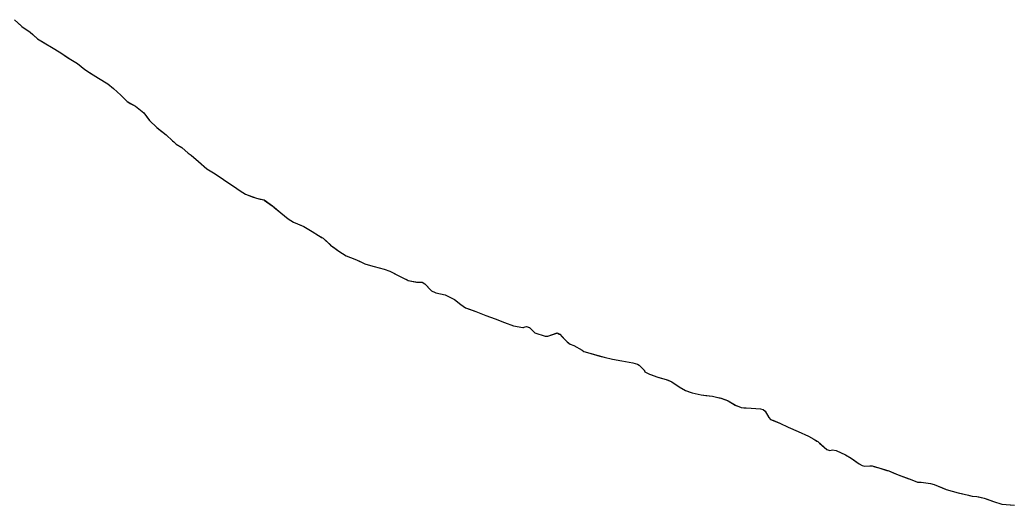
# Model space of a CAD drawing. Header units: inches. Extents: x 11258954 to 11313122, y 3645444 to 3695200.
# Drawn here: x 11302390 to 11303459, y 3668854 to 3669378 of the extents above; entities that cross this region are included whole.
import ezdxf

# ---------------------------------------------------------------- set-up
doc = ezdxf.new("R2010")
doc.units = ezdxf.units.IN
doc.header["$MEASUREMENT"] = 0
for name, color, linetype in [('SchoolBoardDistrict', 253, 'Continuous'), ('SchoolZone_Elementary', 251, 'Continuous'), ('SchoolZone_High', 63, 'Continuous'), ('SchoolZone_Middle', 154, 'Continuous')]:
    doc.layers.add(name, color=color, linetype=linetype)

msp = doc.modelspace()

# ---------------------------------------------------------------- linework, layer by layer
at = {"layer": 'SchoolBoardDistrict'}
msp.add_lwpolyline([(11302384, 3669378.25), (11302390.453, 3669372.402), (11302392, 3669371), (11302393.2105, 3669370.159), (11302401, 3669364.75), (11302403.741, 3669362.266), (11302409, 3669357.5), (11302415.2025, 3669353.882), (11302418, 3669352.25), (11302424, 3669348.75), (11302434, 3669342.5), (11302440.4165, 3669338.2225), (11302443, 3669336.5), (11302452, 3669331), (11302460, 3669324.5), (11302467.234, 3669319.8785), (11302469, 3669318.75), (11302475, 3669315.25), (11302485, 3669309), (11302491, 3669304), (11302499, 3669296.75), (11302502.596, 3669293.154), (11302506, 3669289.75), (11302509.312, 3669287.91), (11302515, 3669284.75), (11302524, 3669277.75), (11302528.5295, 3669271.334), (11302530, 3669269.25), (11302538, 3669261.75), (11302540.0645, 3669260.15), (11302540.092, 3669260.1285), (11302548, 3669254), (11302555, 3669247.5), (11302556.3935, 3669246.1935), (11302559, 3669243.75), (11302559.989, 3669243.1735), (11302565, 3669240.25), (11302572, 3669234), (11302575, 3669231.75), (11302583, 3669225), (11302592, 3669217.25), (11302601, 3669211.75), (11302605.7265, 3669208.4675), (11302610, 3669205.5), (11302612.7725, 3669203.767), (11302620, 3669199.25), (11302624.4605, 3669196.044), (11302628, 3669193.5), (11302634, 3669189.75), (11302642.3685, 3669186.612), (11302643.5905, 3669186.1535), (11302646, 3669185.25), (11302649.7265, 3669184.4345), (11302654, 3669183.5), (11302654.1115, 3669183.419), (11302662.687, 3669177.226), (11302663, 3669177), (11302664.702, 3669175.5815), (11302672, 3669169.5), (11302680, 3669163), (11302686, 3669159.5), (11302687.8065, 3669158.72), (11302697, 3669154.75), (11302706, 3669149.25), (11302713, 3669145), (11302716.3135, 3669143.012), (11302718, 3669142), (11302725.948, 3669134.7975), (11302726, 3669134.75), (11302730.4145, 3669131.439), (11302734.9105, 3669128.067), (11302735, 3669128), (11302743, 3669123.25), (11302750.3085, 3669120.26), (11302754, 3669118.75), (11302758.0345, 3669116.845), (11302763, 3669114.5), (11302769.149, 3669112.6555), (11302773, 3669111.5), (11302784, 3669108.5), (11302790, 3669106.5), (11302793.665, 3669104.5655), (11302799, 3669101.75), (11302804.7635, 3669098.9995), (11302808.876, 3669097.037), (11302810, 3669096.5), (11302810.3935, 3669096.4235), (11302817.894, 3669094.9655), (11302819, 3669094.75), (11302824.1135, 3669094.537), (11302825, 3669094.5), (11302828, 3669092.75), (11302833.9825, 3669086.3405), (11302835, 3669085.25), (11302838.5645, 3669083.646), (11302840, 3669083), (11302850, 3669080.75), (11302856.277, 3669077.7685), (11302860, 3669076), (11302867, 3669070.5), (11302872, 3669067), (11302876.2145, 3669065.4675), (11302883, 3669063), (11302890.341, 3669059.9965), (11302894, 3669058.5), (11302904, 3669055), (11302914, 3669051), (11302924, 3669047.25), (11302934, 3669045.5), (11302934.806, 3669045.752), (11302935.537, 3669045.98), (11302938, 3669046.75), (11302938.047, 3669046.73), (11302940.839, 3669045.567), (11302941, 3669045.5), (11302942.247, 3669044.357), (11302947, 3669040), (11302958, 3669036.25), (11302959.25, 3669036.25), (11302959.797, 3669036.25), (11302961, 3669036.25), (11302970.707, 3669039.647), (11302971, 3669039.75), (11302973.449, 3669038.5255), (11302974, 3669038.25), (11302976.669, 3669035.498), (11302981.7645, 3669030.2425), (11302982, 3669030), (11302983.19, 3669029.1075), (11302985, 3669027.75), (11302989, 3669026.25), (11302998, 3669021), (11302999.8235, 3669019.6325), (11303000, 3669019.5), (11303007.4025, 3669017.481), (11303017.302, 3669014.7815), (11303022, 3669013.5), (11303031, 3669011.25), (11303041, 3669009.5), (11303053, 3669007.5), (11303058, 3669006), (11303060, 3669004.75), (11303062.359, 3669002.509), (11303065, 3669000), (11303065.4185, 3668999.059), (11303066, 3668997.75), (11303071, 3668995), (11303072.093, 3668994.6245), (11303077.252, 3668992.8505), (11303079, 3668992.25), (11303081.1105, 3668991.6695), (11303089, 3668989.5), (11303091.2205, 3668988.5745), (11303095, 3668987), (11303103, 3668981.5), (11303110, 3668977.5), (11303113.8975, 3668976.108), (11303114.9445, 3668975.734), (11303117, 3668975), (11303127, 3668972.75), (11303131.8775, 3668972.1405), (11303139, 3668971.25), (11303146.4785, 3668969.5885), (11303147.191, 3668969.43), (11303148, 3668969.25), (11303148.4135, 3668969.108), (11303155.395, 3668966.708), (11303156, 3668966.5), (11303163.5125, 3668961.805), (11303164, 3668961.5), (11303164.4125, 3668961.328), (11303166.6555, 3668960.3935), (11303170, 3668959), (11303173.0045, 3668958.8635), (11303181, 3668958.5), (11303191, 3668957.75), (11303193.593, 3668957.102), (11303194, 3668957), (11303196, 3668955.25), (11303200, 3668948.25), (11303202, 3668946.25), (11303204.4775, 3668945.259), (11303212, 3668942.25), (11303221, 3668938), (11303232, 3668933.25), (11303243, 3668928.25), (11303248.7305, 3668924.812), (11303251.9295, 3668922.8925), (11303253, 3668922.25), (11303254.835, 3668920.69), (11303263, 3668913.75), (11303266, 3668912.75), (11303267.593, 3668913.0155), (11303269, 3668913.25), (11303273, 3668912.5), (11303283, 3668908), (11303289, 3668904.5), (11303290.415, 3668903.517), (11303296.852, 3668899.047), (11303297.641, 3668898.499), (11303298, 3668898.25), (11303301, 3668896.5), (11303301.0175, 3668896.4955), (11303301.1255, 3668896.4685), (11303304, 3668895.75), (11303309.414, 3668895.919), (11303312, 3668896), (11303314.7585, 3668895.1135), (11303319, 3668893.75), (11303327.7915, 3668891.1525), (11303330, 3668890.5), (11303333.9285, 3668888.9285), (11303340, 3668886.5), (11303351.4395, 3668882.1005), (11303353, 3668881.5), (11303361, 3668878.5), (11303365, 3668878.5), (11303375, 3668877), (11303379, 3668876), (11303388.0185, 3668872.1845), (11303392, 3668870.5), (11303405, 3668867), (11303405.216, 3668866.946), (11303416, 3668864.25), (11303417.2195, 3668863.945), (11303420, 3668863.25), (11303425, 3668863), (11303427.428, 3668862.469), (11303433, 3668861.25), (11303436.273, 3668860.0225), (11303443, 3668857.5), (11303452, 3668854.75), (11303461.4635, 3668853.905)], dxfattribs=at)
at = {"layer": 'SchoolZone_Elementary'}
msp.add_polyline3d([(11302384, 3669378.25, 0), (11302392, 3669371, 0), (11302401, 3669364.75, 0), (11302409, 3669357.5, 0), (11302418, 3669352.25, 0), (11302424, 3669348.75, 0), (11302434, 3669342.5, 0), (11302443, 3669336.5, 0), (11302452, 3669331, 0), (11302460, 3669324.5, 0), (11302469, 3669318.75, 0), (11302475, 3669315.25, 0), (11302485, 3669309, 0), (11302491, 3669304, 0), (11302499, 3669296.75, 0), (11302506, 3669289.75, 0), (11302515, 3669284.75, 0), (11302524, 3669277.75, 0), (11302530, 3669269.25, 0), (11302538, 3669261.75, 0), (11302548, 3669254, 0), (11302555, 3669247.5, 0), (11302559, 3669243.75, 0), (11302565, 3669240.25, 0), (11302572, 3669234, 0), (11302575, 3669231.75, 0), (11302583, 3669225, 0), (11302592, 3669217.25, 0), (11302601, 3669211.75, 0), (11302610, 3669205.5, 0), (11302620, 3669199.25, 0), (11302628, 3669193.5, 0), (11302634, 3669189.75, 0), (11302646, 3669185.25, 0), (11302654, 3669183.5, 0), (11302663, 3669177, 0), (11302672, 3669169.5, 0), (11302680, 3669163, 0), (11302686, 3669159.5, 0), (11302697, 3669154.75, 0), (11302706, 3669149.25, 0), (11302713, 3669145, 0), (11302718, 3669142, 0), (11302726, 3669134.75, 0), (11302735, 3669128, 0), (11302743, 3669123.25, 0), (11302754, 3669118.75, 0), (11302763, 3669114.5, 0), (11302773, 3669111.5, 0), (11302784, 3669108.5, 0), (11302790, 3669106.5, 0), (11302799, 3669101.75, 0), (11302810, 3669096.5, 0), (11302819, 3669094.75, 0), (11302825, 3669094.5, 0), (11302828, 3669092.75, 0), (11302835, 3669085.25, 0), (11302840, 3669083, 0), (11302850, 3669080.75, 0), (11302860, 3669076, 0), (11302867, 3669070.5, 0), (11302872, 3669067, 0), (11302883, 3669063, 0), (11302894, 3669058.5, 0), (11302904, 3669055, 0), (11302914, 3669051, 0), (11302924, 3669047.25, 0), (11302934, 3669045.5, 0), (11302938, 3669046.75, 0), (11302941, 3669045.5, 0), (11302947, 3669040, 0), (11302958, 3669036.25, 0), (11302961, 3669036.25, 0), (11302971, 3669039.75, 0), (11302974, 3669038.25, 0), (11302982, 3669030, 0), (11302985, 3669027.75, 0), (11302989, 3669026.25, 0), (11302998, 3669021, 0), (11303000, 3669019.5, 0), (11303022, 3669013.5, 0), (11303031, 3669011.25, 0), (11303041, 3669009.5, 0), (11303053, 3669007.5, 0), (11303058, 3669006, 0), (11303060, 3669004.75, 0), (11303065, 3669000, 0), (11303066, 3668997.75, 0), (11303071, 3668995, 0), (11303079, 3668992.25, 0), (11303089, 3668989.5, 0), (11303095, 3668987, 0), (11303103, 3668981.5, 0), (11303110, 3668977.5, 0), (11303117, 3668975, 0), (11303127, 3668972.75, 0), (11303139, 3668971.25, 0), (11303148, 3668969.25, 0), (11303156, 3668966.5, 0), (11303164, 3668961.5, 0), (11303170, 3668959, 0), (11303181, 3668958.5, 0), (11303191, 3668957.75, 0), (11303194, 3668957, 0), (11303196, 3668955.25, 0), (11303200, 3668948.25, 0), (11303202, 3668946.25, 0), (11303212, 3668942.25, 0), (11303221, 3668938, 0), (11303232, 3668933.25, 0), (11303243, 3668928.25, 0), (11303253, 3668922.25, 0), (11303263, 3668913.75, 0), (11303266, 3668912.75, 0), (11303269, 3668913.25, 0), (11303273, 3668912.5, 0), (11303283, 3668908, 0), (11303289, 3668904.5, 0), (11303298, 3668898.25, 0), (11303301, 3668896.5, 0), (11303304, 3668895.75, 0), (11303312, 3668896, 0), (11303319, 3668893.75, 0), (11303330, 3668890.5, 0), (11303340, 3668886.5, 0), (11303353, 3668881.5, 0), (11303361, 3668878.5, 0), (11303365, 3668878.5, 0), (11303375, 3668877, 0), (11303379, 3668876, 0), (11303392, 3668870.5, 0), (11303405, 3668867, 0), (11303416, 3668864.25, 0), (11303420, 3668863.25, 0), (11303425, 3668863, 0), (11303433, 3668861.25, 0), (11303443, 3668857.5, 0), (11303452, 3668854.75, 0), (11303466, 3668853.5, 0)], dxfattribs=at)
at = {"layer": 'SchoolZone_High'}
msp.add_polyline3d([(11302384, 3669378.25, 0), (11302392, 3669371, 0), (11302401, 3669364.75, 0), (11302409, 3669357.5, 0), (11302418, 3669352.25, 0), (11302424, 3669348.75, 0), (11302434, 3669342.5, 0), (11302443, 3669336.5, 0), (11302452, 3669331, 0), (11302460, 3669324.5, 0), (11302469, 3669318.75, 0), (11302475, 3669315.25, 0), (11302485, 3669309, 0), (11302491, 3669304, 0), (11302499, 3669296.75, 0), (11302506, 3669289.75, 0), (11302515, 3669284.75, 0), (11302524, 3669277.75, 0), (11302530, 3669269.25, 0), (11302538, 3669261.75, 0), (11302548, 3669254, 0), (11302555, 3669247.5, 0), (11302559, 3669243.75, 0), (11302565, 3669240.25, 0), (11302572, 3669234, 0), (11302575, 3669231.75, 0), (11302583, 3669225, 0), (11302592, 3669217.25, 0), (11302601, 3669211.75, 0), (11302610, 3669205.5, 0), (11302620, 3669199.25, 0), (11302628, 3669193.5, 0), (11302634, 3669189.75, 0), (11302646, 3669185.25, 0), (11302654, 3669183.5, 0), (11302663, 3669177, 0), (11302672, 3669169.5, 0), (11302680, 3669163, 0), (11302686, 3669159.5, 0), (11302697, 3669154.75, 0), (11302706, 3669149.25, 0), (11302713, 3669145, 0), (11302718, 3669142, 0), (11302726, 3669134.75, 0), (11302735, 3669128, 0), (11302743, 3669123.25, 0), (11302754, 3669118.75, 0), (11302763, 3669114.5, 0), (11302773, 3669111.5, 0), (11302784, 3669108.5, 0), (11302790, 3669106.5, 0), (11302799, 3669101.75, 0), (11302810, 3669096.5, 0), (11302819, 3669094.75, 0), (11302825, 3669094.5, 0), (11302828, 3669092.75, 0), (11302835, 3669085.25, 0), (11302840, 3669083, 0), (11302850, 3669080.75, 0), (11302860, 3669076, 0), (11302867, 3669070.5, 0), (11302872, 3669067, 0), (11302883, 3669063, 0), (11302894, 3669058.5, 0), (11302904, 3669055, 0), (11302914, 3669051, 0), (11302924, 3669047.25, 0), (11302934, 3669045.5, 0), (11302938, 3669046.75, 0), (11302941, 3669045.5, 0), (11302947, 3669040, 0), (11302958, 3669036.25, 0), (11302961, 3669036.25, 0), (11302971, 3669039.75, 0), (11302974, 3669038.25, 0), (11302982, 3669030, 0), (11302985, 3669027.75, 0), (11302989, 3669026.25, 0), (11302998, 3669021, 0), (11303000, 3669019.5, 0), (11303022, 3669013.5, 0), (11303031, 3669011.25, 0), (11303041, 3669009.5, 0), (11303053, 3669007.5, 0), (11303058, 3669006, 0), (11303060, 3669004.75, 0), (11303065, 3669000, 0), (11303066, 3668997.75, 0), (11303071, 3668995, 0), (11303079, 3668992.25, 0), (11303089, 3668989.5, 0), (11303095, 3668987, 0), (11303103, 3668981.5, 0), (11303110, 3668977.5, 0), (11303117, 3668975, 0), (11303127, 3668972.75, 0), (11303139, 3668971.25, 0), (11303148, 3668969.25, 0), (11303156, 3668966.5, 0), (11303164, 3668961.5, 0), (11303170, 3668959, 0), (11303181, 3668958.5, 0), (11303191, 3668957.75, 0), (11303194, 3668957, 0), (11303196, 3668955.25, 0), (11303200, 3668948.25, 0), (11303202, 3668946.25, 0), (11303212, 3668942.25, 0), (11303221, 3668938, 0), (11303232, 3668933.25, 0), (11303243, 3668928.25, 0), (11303253, 3668922.25, 0), (11303263, 3668913.75, 0), (11303266, 3668912.75, 0), (11303269, 3668913.25, 0), (11303273, 3668912.5, 0), (11303283, 3668908, 0), (11303289, 3668904.5, 0), (11303298, 3668898.25, 0), (11303301, 3668896.5, 0), (11303304, 3668895.75, 0), (11303312, 3668896, 0), (11303319, 3668893.75, 0), (11303330, 3668890.5, 0), (11303340, 3668886.5, 0), (11303353, 3668881.5, 0), (11303361, 3668878.5, 0), (11303365, 3668878.5, 0), (11303375, 3668877, 0), (11303379, 3668876, 0), (11303392, 3668870.5, 0), (11303405, 3668867, 0), (11303416, 3668864.25, 0), (11303420, 3668863.25, 0), (11303425, 3668863, 0), (11303433, 3668861.25, 0), (11303443, 3668857.5, 0), (11303452, 3668854.75, 0), (11303466, 3668853.5, 0)], dxfattribs=at)
at = {"layer": 'SchoolZone_Middle'}
msp.add_polyline3d([(11302384, 3669378.25, 0), (11302392, 3669371, 0), (11302401, 3669364.75, 0), (11302409, 3669357.5, 0), (11302418, 3669352.25, 0), (11302424, 3669348.75, 0), (11302434, 3669342.5, 0), (11302443, 3669336.5, 0), (11302452, 3669331, 0), (11302460, 3669324.5, 0), (11302469, 3669318.75, 0), (11302475, 3669315.25, 0), (11302485, 3669309, 0), (11302491, 3669304, 0), (11302499, 3669296.75, 0), (11302506, 3669289.75, 0), (11302515, 3669284.75, 0), (11302524, 3669277.75, 0), (11302530, 3669269.25, 0), (11302538, 3669261.75, 0), (11302548, 3669254, 0), (11302555, 3669247.5, 0), (11302559, 3669243.75, 0), (11302565, 3669240.25, 0), (11302572, 3669234, 0), (11302575, 3669231.75, 0), (11302583, 3669225, 0), (11302592, 3669217.25, 0), (11302601, 3669211.75, 0), (11302610, 3669205.5, 0), (11302620, 3669199.25, 0), (11302628, 3669193.5, 0), (11302634, 3669189.75, 0), (11302646, 3669185.25, 0), (11302654, 3669183.5, 0), (11302663, 3669177, 0), (11302672, 3669169.5, 0), (11302680, 3669163, 0), (11302686, 3669159.5, 0), (11302697, 3669154.75, 0), (11302706, 3669149.25, 0), (11302713, 3669145, 0), (11302718, 3669142, 0), (11302726, 3669134.75, 0), (11302735, 3669128, 0), (11302743, 3669123.25, 0), (11302754, 3669118.75, 0), (11302763, 3669114.5, 0), (11302773, 3669111.5, 0), (11302784, 3669108.5, 0), (11302790, 3669106.5, 0), (11302799, 3669101.75, 0), (11302810, 3669096.5, 0), (11302819, 3669094.75, 0), (11302825, 3669094.5, 0), (11302828, 3669092.75, 0), (11302835, 3669085.25, 0), (11302840, 3669083, 0), (11302850, 3669080.75, 0), (11302860, 3669076, 0), (11302867, 3669070.5, 0), (11302872, 3669067, 0), (11302883, 3669063, 0), (11302894, 3669058.5, 0), (11302904, 3669055, 0), (11302914, 3669051, 0), (11302924, 3669047.25, 0), (11302934, 3669045.5, 0), (11302938, 3669046.75, 0), (11302941, 3669045.5, 0), (11302947, 3669040, 0), (11302958, 3669036.25, 0), (11302961, 3669036.25, 0), (11302971, 3669039.75, 0), (11302974, 3669038.25, 0), (11302982, 3669030, 0), (11302985, 3669027.75, 0), (11302989, 3669026.25, 0), (11302998, 3669021, 0), (11303000, 3669019.5, 0), (11303022, 3669013.5, 0), (11303031, 3669011.25, 0), (11303041, 3669009.5, 0), (11303053, 3669007.5, 0), (11303058, 3669006, 0), (11303060, 3669004.75, 0), (11303065, 3669000, 0), (11303066, 3668997.75, 0), (11303071, 3668995, 0), (11303079, 3668992.25, 0), (11303089, 3668989.5, 0), (11303095, 3668987, 0), (11303103, 3668981.5, 0), (11303110, 3668977.5, 0), (11303117, 3668975, 0), (11303127, 3668972.75, 0), (11303139, 3668971.25, 0), (11303148, 3668969.25, 0), (11303156, 3668966.5, 0), (11303164, 3668961.5, 0), (11303170, 3668959, 0), (11303181, 3668958.5, 0), (11303191, 3668957.75, 0), (11303194, 3668957, 0), (11303196, 3668955.25, 0), (11303200, 3668948.25, 0), (11303202, 3668946.25, 0), (11303212, 3668942.25, 0), (11303221, 3668938, 0), (11303232, 3668933.25, 0), (11303243, 3668928.25, 0), (11303253, 3668922.25, 0), (11303263, 3668913.75, 0), (11303266, 3668912.75, 0), (11303269, 3668913.25, 0), (11303273, 3668912.5, 0), (11303283, 3668908, 0), (11303289, 3668904.5, 0), (11303298, 3668898.25, 0), (11303301, 3668896.5, 0), (11303304, 3668895.75, 0), (11303312, 3668896, 0), (11303319, 3668893.75, 0), (11303330, 3668890.5, 0), (11303340, 3668886.5, 0), (11303353, 3668881.5, 0), (11303361, 3668878.5, 0), (11303365, 3668878.5, 0), (11303375, 3668877, 0), (11303379, 3668876, 0), (11303392, 3668870.5, 0), (11303405, 3668867, 0), (11303416, 3668864.25, 0), (11303420, 3668863.25, 0), (11303425, 3668863, 0), (11303433, 3668861.25, 0), (11303443, 3668857.5, 0), (11303452, 3668854.75, 0), (11303466, 3668853.5, 0)], dxfattribs=at)

doc.saveas('drawing.dxf')
